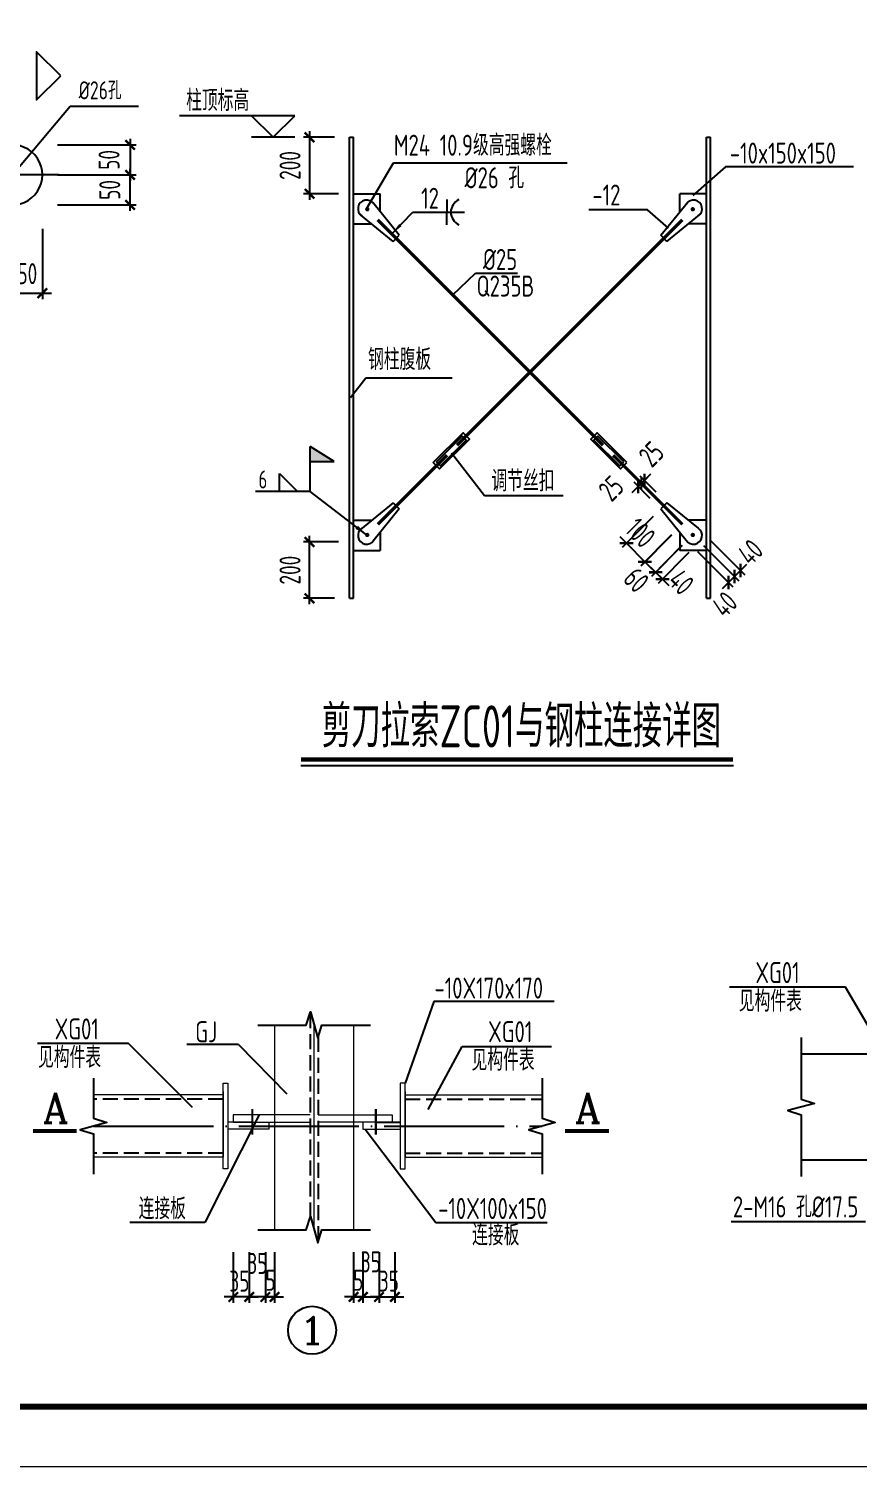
# Model space of a CAD drawing. Extents: x 287065 to 1473467, y 284802 to 344222.
# Drawn here: x 1427409 to 1441221, y 284812 to 308770 of the extents above; entities that cross this region are included whole.
import ezdxf
from ezdxf.enums import TextEntityAlignment as Align

# ---------------------------------------------------------------- set-up
doc = ezdxf.new("R2010")
doc.units = 0
doc.header["$LTSCALE"] = 1000
doc.linetypes.add('DASH', pattern=[0.35, 0.25, -0.1])
doc.linetypes.add('DOTE', pattern=[2.42, 2, -0.2, 0.02, -0.2])
doc.layers.get('0').update_dxf_attribs({"linetype": 'CONTINUOUS'})
doc.layers.get('DEFPOINTS').update_dxf_attribs({"linetype": 'CONTINUOUS'})
for name, color, linetype in [('1', 3, 'CONTINUOUS'), ('100', 3, 'CONTINUOUS'), ('AXIS_TEXT', 3, 'CONTINUOUS'), ('DIM', 3, 'CONTINUOUS'), ('DOTE', 8, 'DOTE'), ('FRAME', 3, 'CONTINUOUS'), ('NUM', 3, 'CONTINUOUS'), ('TEXT', 7, 'CONTINUOUS'), ('THIN', 7, 'CONTINUOUS'), ('WELD', 7, 'CONTINUOUS'), ('填充', 8, 'CONTINUOUS')]:
    doc.layers.add(name, color=color, linetype=linetype)
doc.layers.add('2', color=70, linetype='CONTINUOUS', lineweight=15)
doc.styles.add('_TCH_AXIS', font='COMPLEX', dxfattribs={"bigfont": 'GBCBIG'})
doc.styles.add('COMPLEX', font='COMPLEX')
doc.styles.get("Standard").update_dxf_attribs({"font": 'tssdeng.shx', "width": 0.7, "bigfont": 'hztxt.shx'})
doc.styles.add('TSSD_Dimension', font='tssdeng.shx', dxfattribs={"width": 0.7, "bigfont": 'hztxt.shx'})
doc.styles.add('TSSD_Label', font='tssdeng.shx', dxfattribs={"width": 0.7, "bigfont": 'aHzTXT.shx'})
doc.styles.add('TSSD_Rein', font='tssdeng.shx', dxfattribs={"width": 0.7, "bigfont": 'hztxt.shx'})
doc.dimstyles.new('TSSD_100_100', dxfattribs={"dimtxt": 350, "dimasz": 150, "dimexe": 100, "dimexo": 250, "dimgap": 150, "dimtad": 1, "dimdec": 0, "dimzin": 0, "dimdsep": 46, "dimtxsty": 'TSSD_Dimension', "dimblk": 'ARCHTICK', "dimcen": 0, "dimdle": 100, "dimclrd": 3, "dimclre": 3, "dimclrt": 7, "dimadec": 0, "dimazin": 0, "dimtfac": 1, "dimtdec": 0, "dimtix": 1, "dimtmove": 2, "dimatfit": 3, "dimfxl": 100, "dimtolj": 1, "dimtzin": 0, "dimarcsym": 0})
doc.dimstyles.new('TSSD_LEADER_STYLE_200.0', dxfattribs={"dimtxt": 0.18, "dimasz": 200, "dimexe": 0.18, "dimexo": 0.0625, "dimgap": 0.09, "dimtad": 0, "dimtih": 1, "dimtoh": 1, "dimdec": 4, "dimzin": 0, "dimdsep": 46, "dimtxsty": 'Standard', "dimcen": 0.09, "dimadec": 0, "dimazin": 0, "dimtfac": 1, "dimtdec": 4, "dimtofl": 0, "dimtmove": 0, "dimatfit": 3, "dimfxl": 1, "dimtolj": 1, "dimtzin": 0, "dimarcsym": 0})

# ---------------------------------------------------------------- blocks, each defined once
blk = doc.blocks.new('A$C2F0C53E4')
at = {"layer": 'FRAME'}
for points in [[(10, 42010, 20, 20, 0), (10, 10, 20, 20, 0), (59410, 10, 20, 20, 0), (59410, 42010, 20, 20, 0)], [(2510, 41010, 100, 100, 0), (2510, 1010, 100, 100, 0), (58410, 1010, 100, 100, 0), (58410, 41010, 100, 100, 0)]]:
    blk.add_lwpolyline(points, format="xyseb", close=True, dxfattribs=at)
blk = doc.blocks.new('_ARCHTICK')
at = {"color": 0}
blk.add_lwpolyline([(-0.53, -0.53, 0.25, 0.25, 0), (0.53, 0.53, 0.5, 0.5, 0)], format="xyseb", dxfattribs=at)
blk = doc.blocks.new('*D797')
at = {"layer": 'DEFPOINTS', "color": 0}
for p in [(1427635, 306336), (1429096, 306336), (1427635, 305836)]:
    blk.add_point(p, dxfattribs=at)
at = {"layer": 'DIM', "color": 3, "lineweight": -2}
for p, q in [((1429096, 305736), (1429096, 306436)), ((1427885, 306336), (1429196, 306336)), ((1427885, 305836), (1429196, 305836))]:
    blk.add_line(p, q, dxfattribs=at)
at = {"layer": 'DIM', "color": 3, "lineweight": -2, "xscale": 150, "yscale": 150, "zscale": 150}
for p, rotation in [((1429096, 306336), 90), ((1429096, 305836), 270)]:
    blk.add_blockref('_ARCHTICK', p, dxfattribs=dict(at, rotation=rotation))
at = {"layer": 'DIM', "color": 7, "insert": (1428757, 306086), "char_height": 350, "attachment_point": 5, "rotation": 90, "style": 'TSSD_Dimension'}
blk.add_mtext('\\A1;50', dxfattribs=at)
blk = doc.blocks.new('*D800')
at = {"layer": 'DEFPOINTS', "color": 0}
for p in [(1427135, 305685), (1427635, 305685), (1427635, 304366)]:
    blk.add_point(p, dxfattribs=at)
at = {"layer": 'DIM', "color": 3, "lineweight": -2}
for p, q in [((1427135, 305435), (1427135, 304266)), ((1427635, 305435), (1427635, 304266)), ((1427135, 304366), (1426985, 304366)), ((1427135, 304366), (1427635, 304366)), ((1427635, 304366), (1427785, 304366))]:
    blk.add_line(p, q, dxfattribs=at)
at = {"layer": 'DIM', "color": 3, "lineweight": -2, "xscale": 150, "yscale": 150, "zscale": 150}
blk.add_blockref('_ARCHTICK', (1427135, 304366), dxfattribs=at)
at = {"layer": 'DIM', "color": 3, "lineweight": -2, "xscale": 150, "yscale": 150, "zscale": 150, "rotation": 180}
blk.add_blockref('_ARCHTICK', (1427635, 304366), dxfattribs=at)
at = {"layer": 'DIM', "color": 7, "insert": (1427385, 304691), "char_height": 350, "attachment_point": 5, "style": 'TSSD_Dimension'}
blk.add_mtext('\\A1;50', dxfattribs=at)
blk = doc.blocks.new('*D801')
at = {"layer": 'DEFPOINTS', "color": 0}
for p in [(1427635, 306836), (1427635, 306336), (1429096, 306336)]:
    blk.add_point(p, dxfattribs=at)
at = {"layer": 'DIM', "color": 3, "lineweight": -2}
for p, q in [((1429096, 306936), (1429096, 306236)), ((1427885, 306836), (1429196, 306836)), ((1427885, 306336), (1429196, 306336))]:
    blk.add_line(p, q, dxfattribs=at)
at = {"layer": 'DIM', "color": 3, "lineweight": -2, "xscale": 150, "yscale": 150, "zscale": 150}
for p, rotation in [((1429096, 306836), 90), ((1429096, 306336), 270)]:
    blk.add_blockref('_ARCHTICK', p, dxfattribs=dict(at, rotation=rotation))
at = {"layer": 'DIM', "color": 7, "insert": (1428745, 306586), "char_height": 350, "attachment_point": 5, "rotation": 90, "style": 'TSSD_Dimension'}
blk.add_mtext('\\A1;50', dxfattribs=at)
blk = doc.blocks.new('*D802')
at = {"layer": 'DEFPOINTS', "color": 0}
for p in [(1432818, 288646), (1432973, 288646), (1432973, 287648)]:
    blk.add_point(p, dxfattribs=at)
at = {"layer": 'DIM', "color": 3, "lineweight": -2}
for p, q in [((1432818, 288396), (1432818, 287548)), ((1432973, 288396), (1432973, 287548)), ((1432818, 287648), (1432668, 287648)), ((1432818, 287648), (1432973, 287648)), ((1432973, 287648), (1433123, 287648))]:
    blk.add_line(p, q, dxfattribs=at)
at = {"layer": 'DIM', "color": 3, "lineweight": -2, "xscale": 150, "yscale": 150, "zscale": 150}
blk.add_blockref('_ARCHTICK', (1432818, 287648), dxfattribs=at)
at = {"layer": 'DIM', "color": 3, "lineweight": -2, "xscale": 150, "yscale": 150, "zscale": 150, "rotation": 180}
blk.add_blockref('_ARCHTICK', (1432973, 287648), dxfattribs=at)
at = {"layer": 'DIM', "color": 7, "insert": (1432895, 287925), "char_height": 350, "attachment_point": 5, "style": 'TSSD_Dimension'}
blk.add_mtext('\\A1;5', dxfattribs=at)
blk = doc.blocks.new('*D803')
at = {"layer": 'DEFPOINTS', "color": 0}
for p in [(1431348, 288646), (1431503, 288646), (1431348, 287648)]:
    blk.add_point(p, dxfattribs=at)
at = {"layer": 'DIM', "color": 3, "lineweight": -2}
for p, q in [((1431348, 288396), (1431348, 287548)), ((1431503, 288396), (1431503, 287548)), ((1431348, 287648), (1431198, 287648)), ((1431503, 287648), (1431348, 287648)), ((1431503, 287648), (1431653, 287648))]:
    blk.add_line(p, q, dxfattribs=at)
at = {"layer": 'DIM', "color": 3, "lineweight": -2, "xscale": 150, "yscale": 150, "zscale": 150}
blk.add_blockref('_ARCHTICK', (1431348, 287648), dxfattribs=at)
at = {"layer": 'DIM', "color": 3, "lineweight": -2, "xscale": 150, "yscale": 150, "zscale": 150, "rotation": 180}
blk.add_blockref('_ARCHTICK', (1431503, 287648), dxfattribs=at)
at = {"layer": 'DIM', "color": 7, "insert": (1431434, 287925), "char_height": 350, "attachment_point": 5, "style": 'TSSD_Dimension'}
blk.add_mtext('\\A1;5', dxfattribs=at)
blk = doc.blocks.new('*D804')
at = {"layer": 'DEFPOINTS', "color": 0}
for p in [(1431079, 288646), (1431348, 288646), (1431079, 287648)]:
    blk.add_point(p, dxfattribs=at)
at = {"layer": 'DIM', "color": 3, "lineweight": -2}
for p, q in [((1431079, 288396), (1431079, 287548)), ((1431348, 288396), (1431348, 287548)), ((1431079, 287648), (1430929, 287648)), ((1431348, 287648), (1431079, 287648)), ((1431348, 287648), (1431498, 287648))]:
    blk.add_line(p, q, dxfattribs=at)
at = {"layer": 'DIM', "color": 3, "lineweight": -2, "xscale": 150, "yscale": 150, "zscale": 150}
blk.add_blockref('_ARCHTICK', (1431079, 287648), dxfattribs=at)
at = {"layer": 'DIM', "color": 3, "lineweight": -2, "xscale": 150, "yscale": 150, "zscale": 150, "rotation": 180}
blk.add_blockref('_ARCHTICK', (1431348, 287648), dxfattribs=at)
at = {"layer": 'DIM', "color": 7, "insert": (1431216, 288206), "char_height": 350, "attachment_point": 5, "style": 'TSSD_Dimension'}
blk.add_mtext('\\A1;35', dxfattribs=at)
blk = doc.blocks.new('*D805')
at = {"layer": 'DEFPOINTS', "color": 0}
for p in [(1432973, 288646), (1433241, 288646), (1433241, 287648)]:
    blk.add_point(p, dxfattribs=at)
at = {"layer": 'DIM', "color": 3, "lineweight": -2}
for p, q in [((1432973, 288396), (1432973, 287548)), ((1433241, 288396), (1433241, 287548)), ((1432973, 287648), (1432823, 287648)), ((1432973, 287648), (1433241, 287648)), ((1433241, 287648), (1433391, 287648))]:
    blk.add_line(p, q, dxfattribs=at)
at = {"layer": 'DIM', "color": 3, "lineweight": -2, "xscale": 150, "yscale": 150, "zscale": 150}
blk.add_blockref('_ARCHTICK', (1432973, 287648), dxfattribs=at)
at = {"layer": 'DIM', "color": 3, "lineweight": -2, "xscale": 150, "yscale": 150, "zscale": 150, "rotation": 180}
blk.add_blockref('_ARCHTICK', (1433241, 287648), dxfattribs=at)
at = {"layer": 'DIM', "color": 7, "insert": (1433104, 288231), "char_height": 350, "attachment_point": 5, "style": 'TSSD_Dimension'}
blk.add_mtext('\\A1;35', dxfattribs=at)
blk = doc.blocks.new('*D806')
at = {"layer": 'DEFPOINTS', "color": 0}
for p in [(1433241, 288646), (1433506, 288646), (1433506, 287648)]:
    blk.add_point(p, dxfattribs=at)
at = {"layer": 'DIM', "color": 3, "lineweight": -2}
for p, q in [((1433241, 288396), (1433241, 287548)), ((1433506, 288396), (1433506, 287548)), ((1433241, 287648), (1433091, 287648)), ((1433241, 287648), (1433506, 287648)), ((1433506, 287648), (1433656, 287648))]:
    blk.add_line(p, q, dxfattribs=at)
at = {"layer": 'DIM', "color": 3, "lineweight": -2, "xscale": 150, "yscale": 150, "zscale": 150}
blk.add_blockref('_ARCHTICK', (1433241, 287648), dxfattribs=at)
at = {"layer": 'DIM', "color": 3, "lineweight": -2, "xscale": 150, "yscale": 150, "zscale": 150, "rotation": 180}
blk.add_blockref('_ARCHTICK', (1433506, 287648), dxfattribs=at)
at = {"layer": 'DIM', "color": 7, "insert": (1433405, 287912), "char_height": 350, "attachment_point": 5, "style": 'TSSD_Dimension'}
blk.add_mtext('\\A1;35', dxfattribs=at)
blk = doc.blocks.new('*D807')
at = {"layer": 'DEFPOINTS', "color": 0}
for p in [(1430815, 288646), (1431079, 288646), (1430815, 287648)]:
    blk.add_point(p, dxfattribs=at)
at = {"layer": 'DIM', "color": 3, "lineweight": -2}
for p, q in [((1430815, 288396), (1430815, 287548)), ((1431079, 288396), (1431079, 287548)), ((1430815, 287648), (1430665, 287648)), ((1431079, 287648), (1430815, 287648)), ((1431079, 287648), (1431229, 287648))]:
    blk.add_line(p, q, dxfattribs=at)
at = {"layer": 'DIM', "color": 3, "lineweight": -2, "xscale": 150, "yscale": 150, "zscale": 150}
blk.add_blockref('_ARCHTICK', (1430815, 287648), dxfattribs=at)
at = {"layer": 'DIM', "color": 3, "lineweight": -2, "xscale": 150, "yscale": 150, "zscale": 150, "rotation": 180}
blk.add_blockref('_ARCHTICK', (1431079, 287648), dxfattribs=at)
at = {"layer": 'DIM', "color": 7, "insert": (1430916, 287912), "char_height": 350, "attachment_point": 5, "style": 'TSSD_Dimension'}
blk.add_mtext('\\A1;35', dxfattribs=at)
blk = doc.blocks.new('*D822')
at = {"layer": 'DEFPOINTS', "color": 0}
for p in [(1438366, 300239), (1438466, 300339, -594), (1439160, 299646)]:
    blk.add_point(p, dxfattribs=at)
at = {"layer": 'DIM', "color": 3, "lineweight": -2}
for p, q in [((1438543, 300062), (1439131, 299475)), ((1438643, 300162), (1439231, 299576)), ((1439160, 299646), (1439266, 299752)), ((1439060, 299546), (1438954, 299440)), ((1439060, 299546), (1439160, 299646))]:
    blk.add_line(p, q, dxfattribs=at)
at = {"layer": 'DIM', "color": 3, "lineweight": -2, "xscale": 150, "yscale": 150, "zscale": 150}
for p, rotation in [((1439160, 299646), 225.0661857758953), ((1439060, 299546), 45.06618577589526)]:
    blk.add_blockref('_ARCHTICK', p, dxfattribs=dict(at, rotation=rotation))
at = {"layer": 'DIM', "color": 7, "insert": (1438995, 299184), "char_height": 350, "attachment_point": 5, "rotation": 45.0662, "style": 'TSSD_Dimension'}
blk.add_mtext('\\A1;40', dxfattribs=at)
blk = doc.blocks.new('*D823')
at = {"layer": 'DEFPOINTS', "color": 0}
for p in [(1438566, 300439), (1438466, 300339, -594), (1439160, 299646)]:
    blk.add_point(p, dxfattribs=at)
at = {"layer": 'DIM', "color": 3, "lineweight": -2}
for p, q in [((1438743, 300262), (1439331, 299676)), ((1438643, 300162), (1439231, 299576)), ((1439260, 299746), (1439160, 299646)), ((1439260, 299746), (1439366, 299853)), ((1439160, 299646), (1439054, 299540))]:
    blk.add_line(p, q, dxfattribs=at)
at = {"layer": 'DIM', "color": 3, "lineweight": -2, "xscale": 150, "yscale": 150, "zscale": 150}
for p, rotation in [((1439160, 299646), 45.06618577596186), ((1439260, 299746), 225.0661857759619)]:
    blk.add_blockref('_ARCHTICK', p, dxfattribs=dict(at, rotation=rotation))
at = {"layer": 'DIM', "color": 7, "insert": (1439424, 300053), "char_height": 350, "attachment_point": 5, "rotation": 45.0662, "style": 'TSSD_Dimension'}
blk.add_mtext('\\A1;40', dxfattribs=at)
blk = doc.blocks.new('*D824')
at = {"layer": 'DEFPOINTS', "color": 0}
for p in [(1432084, 300222), (1432817, 300222, -594), (1432751, 299284, -594)]:
    blk.add_point(p, dxfattribs=at)
at = {"layer": 'DIM', "color": 3, "lineweight": -2}
for p, q in [((1432567, 300222), (1431984, 300222)), ((1432084, 299184), (1432084, 300322)), ((1432501, 299284), (1431984, 299284))]:
    blk.add_line(p, q, dxfattribs=at)
at = {"layer": 'DIM', "color": 3, "lineweight": -2, "xscale": 150, "yscale": 150, "zscale": 150}
for p, rotation in [((1432084, 300222), 90), ((1432084, 299284), 270)]:
    blk.add_blockref('_ARCHTICK', p, dxfattribs=dict(at, rotation=rotation))
at = {"layer": 'DIM', "color": 7, "insert": (1431759, 299753), "char_height": 350, "attachment_point": 5, "rotation": 90, "style": 'TSSD_Dimension'}
blk.add_mtext('\\A1;200', dxfattribs=at)
blk = doc.blocks.new('*D825')
at = {"layer": 'DEFPOINTS', "color": 0}
for p in [(1432751, 306962, -594), (1432084, 306023), (1432817, 306023, -594)]:
    blk.add_point(p, dxfattribs=at)
at = {"layer": 'DIM', "color": 3, "lineweight": -2}
for p, q in [((1432501, 306962), (1431984, 306962)), ((1432084, 307062), (1432084, 305923)), ((1432567, 306023), (1431984, 306023))]:
    blk.add_line(p, q, dxfattribs=at)
at = {"layer": 'DIM', "color": 3, "lineweight": -2, "xscale": 150, "yscale": 150, "zscale": 150}
for p, rotation in [((1432084, 306962), 90), ((1432084, 306023), 270)]:
    blk.add_blockref('_ARCHTICK', p, dxfattribs=dict(at, rotation=rotation))
at = {"layer": 'DIM', "color": 7, "insert": (1431759, 306493), "char_height": 350, "attachment_point": 5, "rotation": 90, "style": 'TSSD_Dimension'}
blk.add_mtext('\\A1;200', dxfattribs=at)
blk = doc.blocks.new('*D826')
at = {"layer": 'DEFPOINTS', "color": 0}
for p in [(1438465, 300338, -594), (1438578, 300226, -594), (1437849, 299716)]:
    blk.add_point(p, dxfattribs=at)
at = {"layer": 'DIM', "color": 3, "lineweight": -2}
for p, q in [((1438289, 300161), (1437778, 299645)), ((1438402, 300049), (1437891, 299533)), ((1437849, 299716), (1437742, 299822)), ((1437962, 299604), (1437849, 299716)), ((1437962, 299604), (1438068, 299499))]:
    blk.add_line(p, q, dxfattribs=at)
at = {"layer": 'DIM', "color": 3, "lineweight": -2, "xscale": 150, "yscale": 150, "zscale": 150}
for p, rotation in [((1437849, 299716), 315.2832762758367), ((1437962, 299604), 135.2832762758366)]:
    blk.add_blockref('_ARCHTICK', p, dxfattribs=dict(at, rotation=rotation))
at = {"layer": 'DIM', "color": 7, "insert": (1438273, 299553), "char_height": 350, "attachment_point": 5, "rotation": 315.2833, "style": 'TSSD_Dimension'}
blk.add_mtext('\\A1;40', dxfattribs=at)
blk = doc.blocks.new('*D827')
at = {"layer": 'DEFPOINTS', "color": 0}
for p in [(1437984, 300824, -594), (1438291, 300515, -594), (1437668, 299894)]:
    blk.add_point(p, dxfattribs=at)
at = {"layer": 'DIM', "color": 3, "lineweight": -2}
for p, q in [((1437807, 300647), (1437290, 300131)), ((1437361, 300202), (1437255, 300308)), ((1437361, 300202), (1437668, 299894)), ((1438114, 300339), (1437598, 299823)), ((1437668, 299894), (1437774, 299787))]:
    blk.add_line(p, q, dxfattribs=at)
at = {"layer": 'DIM', "color": 3, "lineweight": -2, "xscale": 150, "yscale": 150, "zscale": 150}
for p, rotation in [((1437361, 300202), 314.9484817559787), ((1437668, 299894), 134.9484817559786)]:
    blk.add_blockref('_ARCHTICK', p, dxfattribs=dict(at, rotation=rotation))
at = {"layer": 'DIM', "color": 7, "insert": (1437594, 300375), "char_height": 350, "attachment_point": 5, "rotation": 314.9485, "style": 'TSSD_Dimension'}
blk.add_mtext('\\A1;100', dxfattribs=at)
blk = doc.blocks.new('*D828')
at = {"layer": 'DEFPOINTS', "color": 0}
for p in [(1438285, 300515, -594), (1438462, 300341, -594), (1437847, 299718)]:
    blk.add_point(p, dxfattribs=at)
at = {"layer": 'DIM', "color": 3, "lineweight": -2}
for p, q in [((1438110, 300337), (1437600, 299821)), ((1437670, 299892), (1437563, 299997)), ((1438286, 300163), (1437777, 299646)), ((1437670, 299892), (1437847, 299718)), ((1437847, 299718), (1437954, 299612))]:
    blk.add_line(p, q, dxfattribs=at)
at = {"layer": 'DIM', "color": 3, "lineweight": -2, "xscale": 150, "yscale": 150, "zscale": 150}
for p, rotation in [((1437670, 299892), 315.3854919524611), ((1437847, 299718), 135.3854919524611)]:
    blk.add_blockref('_ARCHTICK', p, dxfattribs=dict(at, rotation=rotation))
at = {"layer": 'DIM', "color": 7, "insert": (1437525, 299590), "char_height": 350, "attachment_point": 5, "rotation": 315.3855, "style": 'TSSD_Dimension'}
blk.add_mtext('\\A1;60', dxfattribs=at)
blk = doc.blocks.new('*D829')
at = {"layer": 'DEFPOINTS', "color": 0}
for p in [(1437609, 301198), (1437933, 300772, -594), (1437984, 300824, -594)]:
    blk.add_point(p, dxfattribs=at)
at = {"layer": 'DIM', "color": 3, "lineweight": -2}
for p, q in [((1437756, 300949), (1437487, 301218)), ((1437807, 301000), (1437538, 301269)), ((1437558, 301147), (1437609, 301198)), ((1437609, 301198), (1437715, 301304)), ((1437558, 301147), (1437452, 301041))]:
    blk.add_line(p, q, dxfattribs=at)
at = {"layer": 'DIM', "color": 3, "lineweight": -2, "xscale": 150, "yscale": 150, "zscale": 150}
for p, rotation in [((1437558, 301147), 44.99999999973933), ((1437609, 301198), 224.9999999997393)]:
    blk.add_blockref('_ARCHTICK', p, dxfattribs=dict(at, rotation=rotation))
at = {"layer": 'DIM', "color": 7, "insert": (1437106, 301114), "char_height": 350, "attachment_point": 5, "rotation": 45, "style": 'TSSD_Dimension'}
blk.add_mtext('\\A1;25', dxfattribs=at)
blk = doc.blocks.new('*D830')
at = {"layer": 'DEFPOINTS', "color": 0}
for p in [(1437609, 301198), (1437984, 300824, -594), (1438035, 300875, -594)]:
    blk.add_point(p, dxfattribs=at)
at = {"layer": 'DIM', "color": 3, "lineweight": -2}
for p, q in [((1437609, 301198), (1437503, 301092)), ((1437807, 301000), (1437538, 301269)), ((1437858, 301051), (1437589, 301320)), ((1437660, 301250), (1437609, 301198)), ((1437660, 301250), (1437766, 301356))]:
    blk.add_line(p, q, dxfattribs=at)
at = {"layer": 'DIM', "color": 3, "lineweight": -2, "xscale": 150, "yscale": 150, "zscale": 150}
for p, rotation in [((1437660, 301250), 225.0000000002607), ((1437609, 301198), 45.00000000026065)]:
    blk.add_blockref('_ARCHTICK', p, dxfattribs=dict(at, rotation=rotation))
at = {"layer": 'DIM', "color": 7, "insert": (1437776, 301685), "char_height": 350, "attachment_point": 5, "rotation": 45, "style": 'TSSD_Dimension'}
blk.add_mtext('\\A1;25', dxfattribs=at)
blk = doc.blocks.new('_AXISO')
blk.add_circle((0, 0), 0.5)
at = {"layer": 'AXIS_TEXT', "style": 'COMPLEX', "width": 1.041667}
blk.add_attdef('A', text='', height=0.56, dxfattribs=at).set_placement((-0.25, -0.28), (0.25, -0.28), align=Align.FIT)
blk = doc.blocks.new('_WELD001')
at = {"linetype": 'ByBlock'}
h = blk.add_hatch(color=0, dxfattribs=at)
h.paths.add_polyline_path([(0.8, 1), (0, 1.5), (0, 1)])
edge = h.paths.add_edge_path()
edge.add_line((0, 0), (0, 1.5))
at = {"color": 0, "linetype": 'ByBlock'}
for p, q in [((0, 0), (0, 1.5)), ((0.8, 1), (0, 1.5)), ((0, 1), (0.8, 1))]:
    blk.add_line(p, q, dxfattribs=at)
blk = doc.blocks.new('_WELD004')
at = {"color": 0, "linetype": 'ByBlock'}
for p, q in [((0, 1), (1, 0)), ((0, 0), (0, 1))]:
    blk.add_line(p, q, dxfattribs=at)

msp = doc.modelspace()

# ---------------------------------------------------------------- linework, layer by layer
at = {"layer": '1'}
for p, q in [((1432750.847, 299283.73, -594), (1432750.847, 306961.791, -594)), ((1432750.847, 306961.791, -594), (1432817.477, 306961.791, -594)), ((1432817.477, 299283.73, -594), (1432817.477, 306961.791, -594)), ((1438694.255, 299283.73, -594), (1438694.255, 306961.791, -594)), ((1438694.255, 306961.791, -594), (1438760.885, 306961.791, -594)), ((1438760.885, 299283.73, -594), (1438760.885, 306961.791, -594)), ((1432817.477, 306023.355, -594), (1433261.9, 306023.355, -594)), ((1433261.9, 305720.705, -594), (1433261.9, 306023.355, -594)), ((1438694.255, 306023.355, -594), (1438249.832, 306023.355, -594)), ((1438249.832, 305720.705, -594), (1438249.832, 306023.355, -594)), ((1433579.132, 305330.537, -594), (1433136.264, 305875.227, -594)), ((1437932.601, 305330.537, -594), (1438375.468, 305875.227, -594)), ((1432817.477, 305519.355, -594), (1433119.843, 305519.355, -594)), ((1433477.308, 305228.713, -594), (1432932.618, 305671.581, -594)), ((1438034.424, 305228.713, -594), (1438579.115, 305671.581, -594)), ((1438694.255, 305519.355, -594), (1438391.89, 305519.355, -594)), ((1433477.308, 305228.713, -594), (1433579.132, 305330.537, -594)), ((1438034.424, 305228.713, -594), (1437932.601, 305330.537, -594)), ((1433477.308, 300874.173, -594), (1432932.618, 300431.306, -594)), ((1433579.132, 300772.35, -594), (1433136.264, 300227.659, -594)), ((1433477.308, 300874.173, -594), (1433579.132, 300772.35, -594)), ((1438034.424, 300874.173, -594), (1437932.601, 300772.35, -594)), ((1437932.601, 300772.35, -594), (1438356.834, 300250.577, -594)), ((1438034.424, 300874.173, -594), (1438556.196, 300449.94, -594)), ((1432817.477, 300583.531, -594), (1433119.843, 300583.531, -594)), ((1438694.255, 300583.531, -594), (1438391.89, 300583.531, -594)), ((1433261.9, 300382.181, -594), (1433261.9, 300079.531, -594)), ((1438249.832, 300382.181, -594), (1438249.832, 300079.531, -594)), ((1432817.477, 300079.531, -594), (1433261.9, 300079.531, -594)), ((1438694.255, 300079.531, -594), (1438249.832, 300079.531, -594)), ((1432750.847, 299283.73, -594), (1432817.477, 299283.73, -594)), ((1438694.255, 299283.73, -594), (1438760.885, 299283.73, -594)), ((1442149.623, 291689.863), (1440269.834, 291689.863)), ((1433188.323, 290560.493), (1433595.746, 290560.493)), ((1440269.834, 289931.728), (1442149.623, 289931.728))]:
    msp.add_line(p, q, dxfattribs=at)
at = {"layer": '1', "linetype": 'DASH'}
for p, q in [((1432092.765, 292372.04), (1432092.765, 288963.824)), ((1432227.765, 291979.183), (1432227.765, 288570.967)), ((1430643.913, 290940.706), (1428487.095, 290940.706)), ((1433676.616, 290940.706), (1435955.024, 290940.706)), ((1430643.913, 290045.279), (1428487.095, 290045.279)), ((1433676.616, 290045.279), (1435955.024, 290045.279))]:
    msp.add_line(p, q, dxfattribs=at)
at = {"layer": '1', "const_width": 36, "elevation": -594}
for points in [[(1433027.9, 305764.087, 1), (1433063.9, 305764.087, 1)], [(1438483.832, 305764.087, -1), (1438447.832, 305764.087, -1)], [(1433027.9, 300338.799, -1), (1433063.9, 300338.799, -1)], [(1438483.832, 300338.799, 1), (1438447.832, 300338.799, 1)]]:
    msp.add_lwpolyline(points, format="xyb", close=True, dxfattribs=at)
at = {"layer": '1', "const_width": 54, "elevation": -594}
for points in [[(1433220.094, 305587.215), (1435755.866, 303051.443)], [(1438291.639, 305587.215), (1435755.866, 303051.443)], [(1434539.678, 301835.255), (1435755.866, 303051.443)], [(1436972.054, 301835.255), (1435755.866, 303051.443)], [(1433220.094, 300515.671), (1434371.892, 301667.469)], [(1438291.639, 300515.671), (1437139.84, 301667.469)]]:
    msp.add_lwpolyline(points, dxfattribs=at)
at = {"layer": '1', "elevation": -594}
for points in [[(1434143.827, 301544.63), (1434639.768, 302040.571), (1434746.323, 301934.016), (1434250.383, 301438.075)], [(1434195.888, 301557.042), (1434624.877, 301986.031), (1434691.783, 301919.124), (1434262.795, 301490.136)], [(1437367.905, 301544.63), (1436871.964, 302040.571), (1436765.409, 301934.016), (1437261.35, 301438.075)], [(1437315.844, 301557.042), (1436886.856, 301986.031), (1436819.949, 301919.124), (1437248.938, 301490.136)]]:
    msp.add_lwpolyline(points, close=True, dxfattribs=at)
at = {"layer": '1', "const_width": 36}
msp.add_lwpolyline([(1431131.912, 290352.051), (1431131.912, 290776.486)], dxfattribs=at)
at = {"layer": '1'}
for centre, radius, start, end in [((1427135.355, 306336.443), 500, 260.2513443, 99.7486557), ((1433034.441, 305773.404, -594), 144, 33.2264987, 236.7735013), ((1438477.291, 305773.404, -594), 144, 303.2264987, 146.7735013), ((1433034.441, 300329.482, -594), 144, 123.2264987, 326.7735013), ((1438477.291, 300329.482, -594), 144, 213.2264987, 56.7735013)]:
    msp.add_arc(centre, radius, start, end, dxfattribs=at)
at = {"layer": '100', "linetype": 'Continuous'}
for p, q in [((1427135.355, 306336.443), (1428098.629, 307481.034)), ((1428098.629, 307481.034), (1429235.243, 307481.034)), ((1428098.629, 307481.034), (1428098.629, 307481.034))]:
    msp.add_line(p, q, dxfattribs=at)
at = {"layer": '100'}
msp.add_lwpolyline([(1427940.239, 307986.653), (1427540.239, 308386.653), (1427540.239, 307586.653)], close=True, dxfattribs=at)
msp.add_lwpolyline([(1426148.455, 306436.443, 0, 100, 0), (1426307.642, 306857.346, 0, 0, 0), (1426591.668, 307986.653, 0, 0, 0), (1426591.668, 307986.653, 0, 0, 0), (1428140.239, 307986.653, 0, 0, 0)], format="xyseb", dxfattribs=at)
at = {"layer": '2'}
for p, q in [((1431502.821, 292175.611), (1431502.821, 288767.395)), ((1432160.265, 288767.395), (1432160.265, 292175.611)), ((1432817.709, 292173.699), (1432817.709, 288767.395)), ((1430643.913, 289780.129), (1430643.913, 291205.857)), ((1430643.913, 291205.857), (1430724.783, 291205.857)), ((1430724.783, 291205.857), (1430724.783, 289780.129)), ((1433595.746, 291205.857), (1433595.746, 289780.129)), ((1433676.616, 291205.857), (1433595.746, 291205.857)), ((1433676.616, 289780.129), (1433676.616, 291205.857)), ((1430643.913, 291012.706), (1428487.095, 291012.706)), ((1430643.913, 291068.496), (1430643.913, 290029.069)), ((1430643.913, 291012.706), (1430643.913, 289973.279)), ((1433676.616, 291068.496), (1433676.616, 290029.069)), ((1433676.616, 291012.706), (1433676.616, 289973.279)), ((1433676.616, 291012.706), (1435955.024, 291012.706)), ((1430814.804, 290680.994), (1430814.804, 290560.493)), ((1432092.765, 290680.994), (1430814.804, 290680.994)), ((1432227.765, 290680.994), (1433459.37, 290680.994)), ((1433459.37, 290680.994), (1433459.37, 290560.493)), ((1431132.206, 290560.493), (1430724.783, 290560.493)), ((1431407.948, 290439.992), (1430724.783, 290439.992)), ((1430814.804, 290560.493), (1432092.765, 290560.493)), ((1431407.948, 290560.493), (1431407.948, 290439.992)), ((1433459.37, 290560.493), (1432227.765, 290560.493)), ((1432972.528, 290560.493), (1432972.528, 290439.992)), ((1432972.528, 290439.992), (1433595.746, 290439.992)), ((1430643.913, 289973.279), (1428487.095, 289973.279)), ((1433676.616, 289973.279), (1435955.024, 289973.279)), ((1430724.783, 289780.129), (1430643.913, 289780.129)), ((1433595.746, 289780.129), (1433676.616, 289780.129))]:
    msp.add_line(p, q, dxfattribs=at)
at = {"layer": '2', "const_width": 36}
msp.add_lwpolyline([(1433188.617, 290352.051), (1433188.617, 290776.486)], dxfattribs=at)
at = {"layer": 'DOTE'}
for p, q in [((1427910.977, 306336.443), (1424114.874, 306336.443)), ((1428487.095, 290492.993), (1435955.024, 290492.993))]:
    msp.add_line(p, q, dxfattribs=at)
at = {"layer": 'NUM'}
msp.add_line((1431941.683, 296500.885), (1439142.858, 296500.885), dxfattribs=at)
at = {"layer": 'NUM', "const_width": 70}
msp.add_lwpolyline([(1431943.613, 296600.803), (1439137.076, 296600.803)], dxfattribs=at)
at = {"layer": 'TEXT'}
for p, q in [((1431838.471, 307321.791), (1429920.024, 307321.791)), ((1431478.471, 306961.791), (1431118.471, 307321.791)), ((1431478.471, 306961.791), (1431838.471, 307321.791)), ((1431838.471, 306961.791), (1431118.471, 306961.791)), ((1433034.441, 305773.404, -594), (1433481.688, 306539.559)), ((1433481.688, 306539.559), (1436372.547, 306539.559)), ((1439012.644, 306471.281), (1438465.901, 305992.882, -594)), ((1441143.567, 306471.281), (1439012.644, 306471.281)), ((1433453.872, 305353.437, -594), (1433804.301, 305713.547)), ((1433804.301, 305713.547), (1434664.718, 305713.547)), ((1434371.693, 305925.15), (1434371.693, 305713.547)), ((1434371.693, 305501.944), (1434371.693, 305713.547)), ((1437712.844, 305751.862), (1436736.067, 305751.862)), ((1438064.072, 305448.996), (1437712.844, 305751.862)), ((1434462.806, 304334.224, -594), (1434846.458, 304698.016, -594)), ((1434846.458, 304698.016, -594), (1435549.188, 304698.016, -594)), ((1432767.34, 302629.136, -594), (1433022.166, 302956.548, -594)), ((1433022.166, 302956.548, -594), (1434456.474, 302956.548, -594)), ((1434450.248, 301706.539, -594), (1434998.091, 300993.796, -594)), ((1434998.091, 300993.796, -594), (1436310.158, 300993.796, -594)), ((1441007.683, 292806.4), (1439076.326, 292806.4)), ((1441846.067, 291369.46), (1441007.683, 292806.4)), ((1434152.597, 292567.194), (1433676.616, 291205.857)), ((1436159.063, 292567.194), (1434152.597, 292567.194)), ((1429066.881, 291867.684), (1427555.031, 291867.684)), ((1430136.563, 290800.503), (1429066.881, 291867.684)), ((1430898.493, 291852.075), (1430043.395, 291852.075)), ((1430898.493, 291852.075), (1431705.869, 291032.972)), ((1434059.851, 290769.113), (1434625.68, 291821.591)), ((1434625.68, 291821.591), (1436113.613, 291821.591)), ((1431247.157, 290680.994), (1430340.365, 288887.66)), ((1433012.9, 290439.992), (1434185.163, 288887.66)), ((1430340.365, 288887.66), (1429090.384, 288887.66)), ((1434185.163, 288887.66), (1436041.401, 288887.66)), ((1439102.794, 288903.978), (1441340.294, 288903.978))]:
    msp.add_line(p, q, dxfattribs=at)
at = {"layer": 'TEXT', "elevation": -594}
msp.add_lwpolyline([(1433453.872, 305353.437, 0, 54, 0), (1433596.595, 305500.103, 54, 54, 0)], format="xyseb", dxfattribs=at)
at = {"layer": 'TEXT', "const_width": 70}
for points in [[(1428206.938, 290410.85), (1427476.666, 290410.85)], [(1437068.526, 290410.85), (1436338.254, 290410.85)]]:
    msp.add_lwpolyline(points, dxfattribs=at)
at = {"layer": 'TEXT'}
for centre, start, end in [((1434709.332, 305679.996), 119.4880042, 173.1581481), ((1434709.332, 305747.098), 186.8418519, 240.5119958)]:
    msp.add_arc(centre, 281.638, start, end, dxfattribs=at)
at = {"layer": 'THIN'}
for points in [[(1431222.821, 292175.611), (1432030.265, 292175.611), (1432100.265, 292395.611), (1432220.265, 291955.611), (1432290.265, 292175.611), (1433097.709, 292175.611)], [(1440269.834, 291969.863), (1440269.834, 290940.796), (1440489.834, 290870.796), (1440049.834, 290750.796), (1440269.834, 290680.796), (1440269.834, 289651.728)], [(1428487.095, 291292.706), (1428487.095, 290622.993), (1428707.095, 290552.993), (1428267.095, 290432.993), (1428487.095, 290362.993), (1428487.095, 289693.279)], [(1435955.024, 291292.706), (1435955.024, 290622.993), (1436175.024, 290552.993), (1435735.024, 290432.993), (1435955.024, 290362.993), (1435955.024, 289693.279)], [(1431222.821, 288767.395), (1432030.265, 288767.395), (1432100.265, 288987.395), (1432220.265, 288547.395), (1432290.265, 288767.395), (1433097.709, 288767.395)]]:
    msp.add_lwpolyline(points, dxfattribs=at)
at = {"layer": 'WELD'}
msp.add_line((1432096.429, 301063.943, -594), (1431185.138, 301063.943, -594), dxfattribs=at)

# ---------------------------------------------------------------- block references
at = {"layer": 'NUM'}
ref = msp.add_blockref('_AXISO', (1432127.253, 287092.967), dxfattribs=dict(at, xscale=800, yscale=800, zscale=800))
ref.add_attrib('A', '1', dxfattribs={"layer": 'AXIS_TEXT', "height": 452.548, "style": '_TCH_AXIS', "width": 2.333333}).set_placement((1431900.979, 286866.692), (1432353.527, 286866.692), align=Align.FIT)
at = {"layer": 'WELD'}
for name, p, xscale, yscale, zscale in [('_WELD001', (1432096.429, 301063.943, -594), 500, 500, 500), ('_WELD004', (1431585.138, 301063.943, -594), 300, 300, 300)]:
    msp.add_blockref(name, p, dxfattribs=dict(at, xscale=xscale, yscale=yscale, zscale=zscale))
at = {"layer": '填充'}
msp.add_blockref('A$C2F0C53E4', (1414046.971, 284811.708), dxfattribs=at)

# ---------------------------------------------------------------- texts
at = {"layer": 'DIM', "width": 0.75}
msp.add_text('%%C26孔', height=300, dxfattribs=at).set_placement((1428240.616, 307744.7), align=Align.MIDDLE_LEFT)
at = {"layer": 'NUM', "style": 'TSSD_Dimension', "width": 0.7}
msp.add_text('剪刀拉索ZC01与钢柱连接详图', height=700, dxfattribs=at).set_placement((1438937.076, 296800.803), align=Align.RIGHT)
at = {"layer": 'TEXT'}
for s, height, style, width, p in [('柱顶标高', 350, 'TSSD_Rein', 0.75, (1430029.954, 307399.884)), ('M24 10.9级高强螺栓', 350, 'TSSD_Rein', 0.75, (1433488.036, 306655.643)), ('-10x150x150', 350, 'TSSD_Rein', 0.75, (1439083.426, 306524.403)), ('%%C26 孔', 350, 'TSSD_Rein', 0.75, (1434665.509, 306113.317)), ('12', 350, 'TSSD_Rein', 0.75, (1433942.243, 305771.696)), ('-12', 350, 'TSSD_Rein', 0.75, (1436794.282, 305826.449)), ('%%C25', 350, 'TSSD_Rein', 0.75, (1434971.656, 304752.799, -594)), ('Q235B', 350, 'TSSD_Rein', 0.75, (1434864.884, 304309.261, 594)), ('钢柱腹板', 350, 'TSSD_Rein', 0.75, (1433058.57, 303088.234, -594)), ('6', 300, 'TSSD_Label', 0.7, (1431235.138, 301113.943, -594)), ('调节丝扣', 350, 'TSSD_Rein', 0.75, (1435113.769, 301064.221, -594))]:
    msp.add_text(s, height=height, dxfattribs=dict(at, style=style, width=width)).set_placement(p)
at = {"layer": 'TEXT', "style": 'TSSD_Rein', "width": 0.75}
for s, p in [('XG01', (1439509.509, 293050.311)), ('-10X170x170', (1434164.638, 292792.336)), ('见构件表', (1439232.475, 292575.95)), ('XG01', (1427840.367, 292111.595)), ('GJ', (1430181.349, 292065.052)), ('XG01', (1435058.863, 292065.502)), ('见构件表', (1427563.333, 291637.234)), ('见构件表', (1434781.829, 291591.142)), ('连接板', (1429238.286, 289116.762)), ('-10X100x150', (1434225.629, 289121.187)), ('2-M16 孔%%C17.5', (1439133.586, 289147.863)), ('连接板', (1434791.022, 288681.408))]:
    msp.add_text(s, height=350, dxfattribs=at).set_placement(p, align=Align.MIDDLE_LEFT)
at = {"layer": 'TEXT', "style": 'COMPLEX'}
for p in [(1427641.848, 290797.626), (1436503.436, 290797.626)]:
    msp.add_text('A', height=500, dxfattribs=at).set_placement(p, align=Align.MIDDLE_LEFT)

# ---------------------------------------------------------------- dimensions: what is measured, and where the dimension line sits
at = {"layer": 'DIM'}
for base, p1, p2, angle, text, picture, middle, dimtype in [((1429095.979, 306336.443), (1427635.355, 306836.443), (1427635.355, 306336.443), 270, '50', '*D801', (1428745.42, 306586.443), 128), ((1429095.979, 306336.443), (1427635.355, 305836.443), (1427635.355, 306336.443), 270, '50', '*D797', (1428757.146, 306086.443), 128), ((1437608.976, 301198.333), (1438034.96, 300874.708, -594), (1437983.78, 300823.529, -594), 225, '25', '*D830', (1437776.472, 301684.971), 129), ((1437608.976, 301198.333), (1437932.601, 300772.35, -594), (1437983.78, 300823.529, -594), 45, '25', '*D829', (1437106.167, 301114.154), 129), ((1437668.5, 299893.652), (1437983.78, 300823.529, -594), (1438291.362, 300515.394, -594), 314.9484818, '100', '*D827', (1437593.875, 300375.251), 129), ((1437846.925, 299717.605), (1438285.319, 300515.399, -594), (1438462.034, 300341.047, -594), 315.385492, '60', '*D828', (1437525.373, 299589.926), 129), ((1439160.098, 299646.136), (1438565.858, 300439.057), (1438465.832, 300338.799, -594), 225.0661858, '40', '*D823', (1439423.801, 300053.47), 129), ((1437848.561, 299715.986), (1438577.827, 300226.387, -594), (1438464.777, 300338.325, -594), 135.2832763, '40', '*D826', (1438273.078, 299553.338), 129), ((1439160.098, 299646.136), (1438365.806, 300238.542), (1438465.832, 300338.799, -594), 45.0661858, '40', '*D822', (1438994.816, 299183.657), 129)]:
    dim = msp.add_linear_dim(base=base, p1=p1, p2=p2, angle=angle, text=text, dimstyle='TSSD_100_100', dxfattribs=at)
    dim.commit()
    dim.dimension.update_dxf_attribs({"geometry": picture, "text_midpoint": middle, "dimtype": dimtype})
for base, p1, p2, picture, middle in [((1432084.445, 306023.355), (1432750.847, 306961.791, -594), (1432817.477, 306023.355, -594), '*D825', (1431759.445, 306492.573)), ((1432084.445, 300222.166), (1432750.847, 299283.73, -594), (1432817.477, 300222.166, -594), '*D824', (1431759.445, 299752.948))]:
    dim = msp.add_linear_dim(base=base, p1=p1, p2=p2, angle=90, text='200', dimstyle='TSSD_100_100', dxfattribs=at)
    dim.commit()
    dim.dimension.update_dxf_attribs({"geometry": picture, "text_midpoint": middle})
dim = msp.add_linear_dim(base=(1427635.355, 304365.839), p1=(1427135.355, 305684.947), p2=(1427635.355, 305684.947), text='50', dimstyle='TSSD_100_100', dxfattribs=at)
dim.commit()
dim.dimension.update_dxf_attribs({"geometry": '*D800', "text_midpoint": (1427385.355, 304690.839)})
for base, p1, p2, text, picture, middle in [((1430814.804, 287647.7), (1431079.396, 288645.62), (1430814.804, 288645.62), '35', '*D807', (1430915.889, 287911.678)), ((1431079.396, 287647.7), (1431348.001, 288645.62), (1431079.396, 288645.62), '35', '*D804', (1431216.042, 288205.7)), ((1431348.001, 287647.7), (1431502.821, 288645.62), (1431348.001, 288645.62), '5', '*D803', (1431434.125, 287925.305)), ((1432972.528, 287647.7), (1432817.709, 288645.62), (1432972.528, 288645.62), '5', '*D802', (1432895.252, 287925.305)), ((1433241.133, 287647.7), (1432972.528, 288645.62), (1433241.133, 288645.62), '35', '*D805', (1433104.487, 288231.306)), ((1433505.725, 287647.7), (1433241.133, 288645.62), (1433505.725, 288645.62), '35', '*D806', (1433404.64, 287911.678))]:
    dim = msp.add_linear_dim(base=base, p1=p1, p2=p2, text=text, dimstyle='TSSD_100_100', dxfattribs=at)
    dim.commit()
    dim.dimension.update_dxf_attribs({"geometry": picture, "text_midpoint": middle, "dimtype": 128})

# ---------------------------------------------------------------- leaders
at = {"layer": 'WELD'}
msp.add_leader([(1433028.875, 300344.642, -594), (1432096.429, 301063.943, -594)], dimstyle='TSSD_LEADER_STYLE_200.0', dxfattribs=at)

doc.saveas('drawing.dxf')
